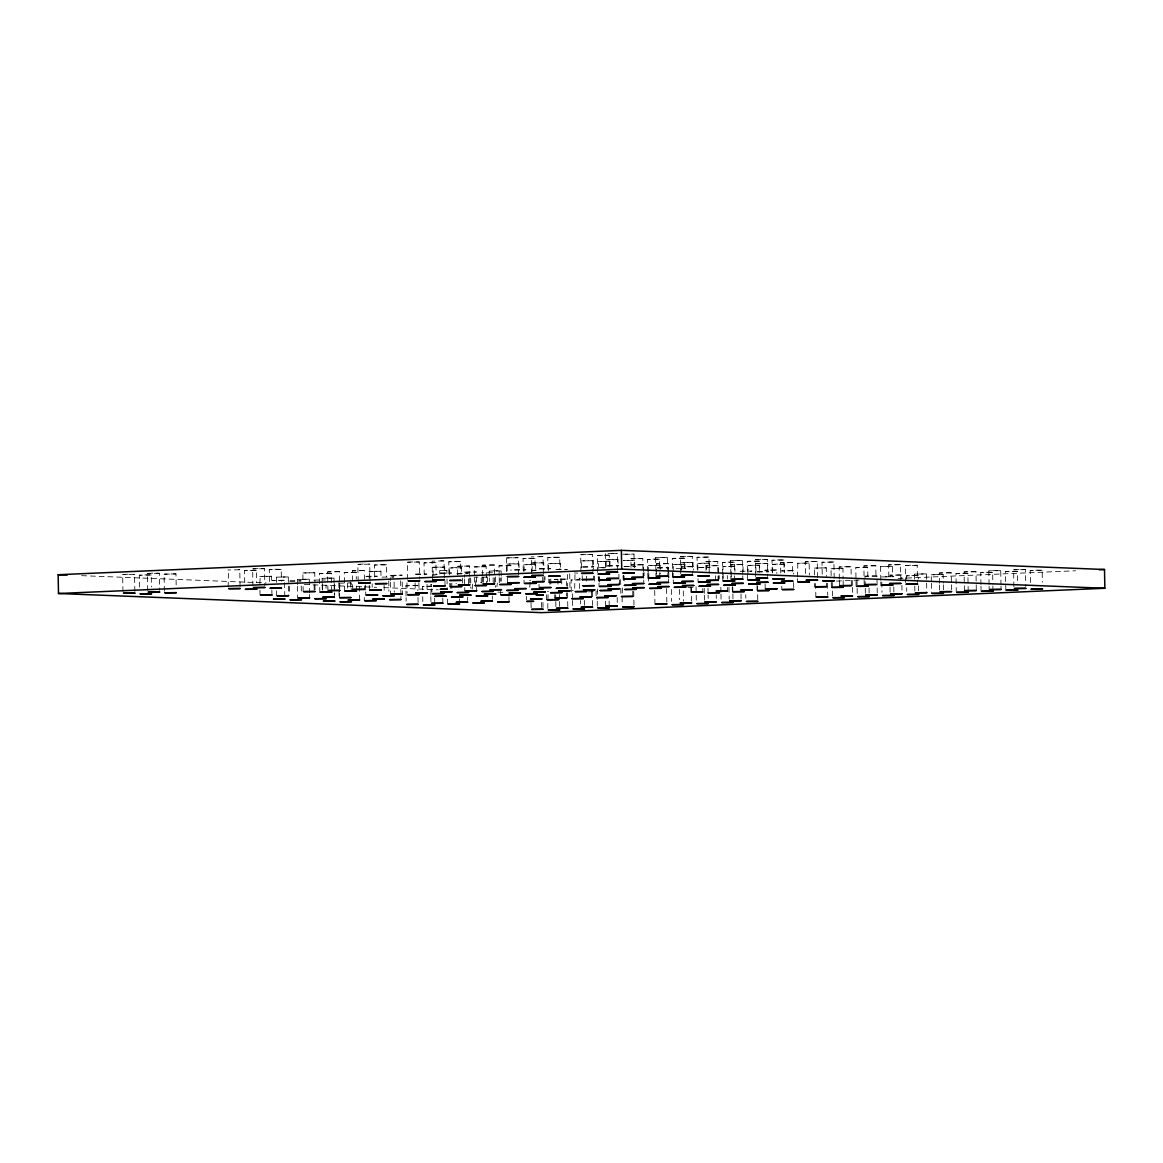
<?xml version="1.0" encoding="UTF-8"?>
<svg xmlns="http://www.w3.org/2000/svg" width="1163" height="1163" viewBox="0 0 1163 1163"><rect width="100%" height="100%" fill="white"/><g stroke="black" fill="none" stroke-linecap="round" stroke-linejoin="round"><path stroke-width="0.75" stroke-dasharray="5 3.75" d="M122.944 591.633L122.653 574.551L128.192 574.217M134.864 591.386L134.559 574.318L122.653 574.551M139.516 587.17L139.313 575.22L144.852 574.871L151.219 574.973L151.423 586.922M147.701 590.557L147.41 573.475L152.949 573.141L159.316 573.243L159.622 590.324M151.219 574.973L139.313 575.22M159.316 573.243L147.41 573.475M164.361 591.211L164.07 574.144L175.976 573.897L176.18 585.861M175.976 573.897L164.07 574.144M228.166 587.082L228.457 569.87M240.072 586.835L239.782 569.754L227.875 570.001M244.739 582.619L244.535 570.655L250.074 570.321L256.442 570.422L256.645 582.372M252.923 586.007L252.633 568.925L258.171 568.591L264.539 568.692L264.83 585.759M256.442 570.422L244.535 570.655M264.539 568.692L252.633 568.925M269.496 581.544L269.293 569.594L274.831 569.245L281.199 569.347L281.402 581.296M281.199 569.347L269.293 569.594M259.829 583.332L260.294 576.368L271.604 576.252L271.706 581.384M271.604 576.252L259.698 576.499M276.445 582.285L276.358 577.153L288.264 576.921L288.598 595.703M302.962 579.799L302.845 572.966L314.751 572.734L314.926 582.983M288.264 576.921L276.358 577.153M314.751 572.734L302.845 572.966M358.146 581.456L357.841 564.375L363.394 564.04M284.499 580.25L272.593 580.497L284.499 580.25L284.804 597.331M319.825 592.418L319.505 573.635L325.044 573.286L331.411 573.388L331.731 592.171M327.922 590.688L327.603 571.905L339.509 571.658L339.683 581.907M297.437 584.553L297.35 579.421L309.256 579.189L309.503 592.839M370.052 581.209L369.747 564.142L357.841 564.375M331.411 573.388L319.505 573.635M339.509 571.658L327.603 571.905M374.719 576.993L374.501 565.029L380.054 564.695L386.407 564.796L386.625 576.746M309.256 579.189L297.35 579.421M344.582 591.342L344.263 572.559L356.169 572.327L356.285 579.145M352.68 589.612L352.36 570.829L364.266 570.597L364.412 579.13M314.01 580.09L325.32 579.974M322.195 583.477L322.107 578.36L327.646 578.011L334.014 578.113L334.101 583.23M386.407 564.796L374.501 565.029M356.169 572.327L344.263 572.559M364.266 570.597L352.36 570.829M407.661 579.305L407.355 562.238L412.909 561.889L419.262 561.991L419.567 579.072M334.014 578.113L322.107 578.36M369.136 578.316L369.601 571.367L380.926 571.251L381.013 576.368M419.262 561.991L407.355 562.238M380.926 571.251L369.02 571.484M424.233 574.842L424.015 562.892L429.569 562.558L435.921 562.659L436.14 574.609M339.378 591.676L339.829 583.012M435.921 562.659L424.015 562.892M444.324 577.996L444.019 560.929L432.113 561.162L432.447 579.944M448.991 573.781L448.773 561.816L454.326 561.482L460.679 561.584L460.897 573.533M382.089 577.139L393.995 576.906L391.379 577.153M390.186 575.409L402.093 575.162L390.186 575.409L390.274 580.526M432.97 575.889L433.406 567.224L444.731 567.108L444.848 573.941M460.679 561.584L448.773 561.816M444.731 567.108L432.81 567.34M449.601 574.842L449.47 568.009L455.024 567.66L461.391 567.762L461.507 574.595M457.728 574.813L457.568 566.279L469.489 566.032L469.663 576.281M439.774 573.97L439.716 570.553L446.854 570.408L446.985 577.241M446.854 570.408L439.716 570.553M461.391 567.762L449.47 568.009M469.489 566.032L457.568 566.279M474.388 575.467L474.228 566.933L486.149 566.701L486.468 585.483M482.514 575.452L482.325 565.203L494.246 564.971L494.566 583.753M518.596 574.784L518.291 557.702L507.388 558.036M523.263 570.568L523.045 558.603L528.598 558.269L534.951 558.371L535.169 570.321M531.447 573.955L531.738 556.757M486.149 566.701L474.228 566.933M494.246 564.971L482.325 565.203M464.459 572.196L476.365 571.949L464.459 572.196L464.546 577.313M406.061 596.023L405.872 585.774L417.779 585.541L417.88 590.659M499.174 576.107L498.985 565.872L510.906 565.625L510.993 570.742M507.213 570.96L507.083 564.128L512.636 563.793L518.989 563.895L519.12 570.728M534.951 558.371L523.045 558.603M543.354 573.708L543.048 556.641L531.142 556.873M548.02 569.492L547.802 557.542L553.355 557.193L559.708 557.295L559.926 569.245M417.779 585.541L405.872 585.774M510.906 565.625L498.985 565.872M518.989 563.895L507.083 564.128M489.303 576.237L489.216 571.12L494.769 570.786L501.122 570.888L501.224 576.005M422.591 589.859L422.532 586.443L431.11 586.065M430.819 594.947L431.226 584.582M523.873 571.629L524.339 564.666L535.663 564.549L535.75 569.681M532 571.6L532.436 562.936L543.746 562.819L543.877 569.652M559.708 557.295L547.802 557.542M492.443 572.734L481.715 572.734M501.122 570.888L489.216 571.12M475.551 585.789L475.987 577.124M580.962 571.803L580.657 554.736L586.21 554.388L592.563 554.489L592.868 571.571M535.663 564.549L523.743 564.796M543.746 562.819L531.84 563.066M455.983 583.506L456.39 583.724M548.631 570.553L548.5 563.721L554.053 563.386L560.421 563.488L560.537 570.321M592.563 554.489L580.657 554.736M597.622 572.472L597.317 555.391L609.223 555.158L609.441 567.108M560.421 563.488L548.5 563.721M472.643 584.175L472.134 589.423M480.741 582.43L481.148 582.663M581.485 567.748L581.355 560.915L593.261 560.682L593.421 569.216M609.223 555.158L597.317 555.391M617.626 570.495L617.32 553.428L608.743 553.792M593.261 560.682L581.355 560.915M497.401 583.099L496.863 586.646M598.145 568.416L598.611 561.453L609.921 561.336L610.023 566.468M606.243 566.672L606.112 559.854L611.665 559.505L618.018 559.607L618.149 566.439M634.228 567.748L633.98 554.082L623.077 554.417M609.921 561.336L598.015 561.584M618.018 559.607L606.112 559.854M529.776 587.257L530.255 580.293M631.029 567.311L630.869 558.778L642.776 558.545L643.11 577.328M574.696 588.333L575.016 572.836M634.809 567.093L634.678 560.275L623.775 560.61M642.776 558.545L630.869 558.778M647.747 571.396L647.529 559.432L653.083 559.098L659.436 559.199L659.654 571.149M655.874 571.367L655.627 557.702L661.18 557.368L667.533 557.47L667.78 571.135M566.323 579.116L554.417 579.348L566.323 579.116L566.439 585.948M659.436 559.199L647.529 559.432M667.533 557.47L655.627 557.702M571.295 591.967L571.077 580.017L579.654 579.639M579.348 588.522L579.77 578.156M672.621 577.153L672.287 558.371L684.193 558.124L684.411 570.074M680.689 573.708L680.384 556.641L685.937 556.292L692.29 556.394L692.596 573.475M643.488 564.724L631.567 564.956L643.488 564.724L643.604 571.556M648.503 580.991L648.227 565.625L660.148 565.378L660.293 573.926M656.514 574.129L656.325 563.895L668.245 563.648L668.478 577.313M684.193 558.124L672.287 558.371M692.29 556.394L680.384 556.641M697.262 569.245L697.044 557.295L708.95 557.062L709.256 574.129M660.148 565.378L648.227 565.625M668.245 563.648L656.325 563.895M547.788 608.467L548.078 591.269M673.115 571.382L673.581 564.418L684.905 564.317L684.992 569.434M681.213 569.652L681.082 562.819L686.635 562.485L693.003 562.587L693.119 569.405M708.95 557.062L697.044 557.295M684.905 564.317L672.984 564.549M693.003 562.587L681.082 562.819M572.4 598.858L572.836 590.193M681.62 570.364L681.547 566.948L687.1 566.599L693.468 566.701L693.526 570.117M697.873 570.306L697.742 563.474L703.295 563.139L709.663 563.241L709.779 570.074M705.999 570.292L705.839 561.744L717.76 561.511L718.08 580.293M693.468 566.701L681.547 566.948M709.663 563.241L697.742 563.474M717.76 561.511L705.839 561.744M597.593 589.118L597.186 599.497M706.377 569.289L706.304 565.872L718.225 565.64L718.371 574.173M722.717 574.362L722.499 562.412L728.053 562.063L734.42 562.165L734.623 574.129M730.844 574.333L730.597 560.682L736.15 560.333L742.503 560.435L742.75 574.1M718.225 565.64L706.304 565.872M734.42 562.165L722.499 562.412M742.503 560.435L730.597 560.682M622.35 588.056L622.06 605.254M723.182 578.491L722.964 566.526L734.885 566.294L734.972 571.411M731.28 576.761L731.062 564.796L742.983 564.564L743.099 571.396M747.591 580.119L747.257 561.336L759.177 561.104L759.381 573.054M755.659 576.688L755.354 559.607L760.907 559.272L767.26 559.374L767.565 576.441M734.885 566.294L722.964 566.526M742.983 564.564L731.062 564.796M759.177 561.104L747.257 561.336M767.26 559.374L755.354 559.607M747.882 573.999L748.318 565.334L759.643 565.218L759.759 572.051M755.979 572.269L755.819 563.735L761.372 563.386L767.74 563.488L767.885 572.022M772.232 572.225L772.014 560.261L777.567 559.926L783.92 560.028L784.138 571.978M759.643 565.218L747.722 565.465M767.74 563.488L755.819 563.735M783.92 560.028L772.014 560.261M740.104 571.309L752.01 571.077L749.379 571.324M772.639 572.923L772.479 564.389L778.032 564.055L784.4 564.157L784.545 572.69M780.766 572.908L780.577 562.659L792.497 562.412L792.701 574.377M784.4 564.157L772.479 564.389M792.497 562.412L780.577 562.659M797.484 576.979L797.833 563.197L809.157 563.081L809.361 575.031M805.552 573.533L805.334 561.584L817.255 561.351L817.545 578.418M776.768 570.001L764.861 570.248L776.768 570.001L776.826 573.417M809.157 563.081L797.236 563.314M817.255 561.351L805.334 561.584M822.212 574.202L821.994 562.252L833.915 562.005L834.205 579.087M793.428 570.67L781.521 570.902L793.428 570.67L793.486 574.086M833.915 562.005L821.994 562.252M814.493 574.929L814.376 568.096L826.282 567.864L826.428 576.397M826.282 567.864L814.376 568.096M831.152 575.598L831.036 568.765L842.942 568.518L843.117 578.767M839.337 578.985L839.134 567.035L844.672 566.686L851.04 566.788L851.243 578.738M842.942 568.518L831.036 568.765M851.04 566.788L839.134 567.035M856.113 586.472L855.794 567.689L867.7 567.457L867.874 577.691M864.211 584.742L863.876 565.959L875.797 565.727L876.001 577.677M867.7 567.457L855.794 567.689M875.797 565.727L863.876 565.959M880.784 580.279L880.551 566.614L892.457 566.381L892.632 576.63L893.62 576.688L881.714 576.935L892.617 576.601M888.852 576.848L888.634 564.884L900.555 564.651L900.845 581.718M892.457 566.381L880.551 566.614M900.555 564.651L888.634 564.884M905.599 582.619L905.294 565.552L910.847 565.203L917.214 565.305L917.505 582.387M865.228 586.515L865.054 576.266L870.593 575.932L876.96 576.034L877.135 586.268M917.214 565.305L905.294 565.552M876.96 576.034L865.054 576.266M901.718 574.958L889.811 575.191L901.718 574.958L901.776 578.374M906.529 579.276L906.471 575.859L912.01 575.511L918.377 575.612L918.436 579.029M914.656 579.247L914.569 574.129L926.475 573.882L926.795 592.665M918.377 575.612L906.471 575.859M926.475 573.882L914.569 574.129M931.345 581.616L931.229 574.784L943.135 574.551L943.28 583.085M939.5 583.303L939.326 573.054L944.865 572.719L951.232 572.821L951.407 583.056M943.135 574.551L931.229 574.784M951.232 572.821L939.326 573.054M956.306 592.505L955.986 573.708L961.525 573.374L967.892 573.475L968.212 592.258M964.403 590.76L964.083 571.978L969.622 571.644L975.99 571.745L976.309 590.528M967.892 573.475L955.986 573.708M975.99 571.745L964.083 571.978M980.947 584.596L980.743 572.647L986.282 572.298L992.65 572.4L992.853 584.364M989.073 584.567L988.841 570.917L994.38 570.568L1000.747 570.67L1000.98 584.335M992.65 572.4L980.743 572.647M1000.747 570.67L988.841 570.917M1005.821 590.353L1005.501 571.571L1017.407 571.338L1017.61 583.288M1013.889 586.922L1013.598 569.841L1019.137 569.507L1025.504 569.608L1025.795 586.675M1017.407 571.338L1005.501 571.571M1025.504 569.608L1013.598 569.841M1030.462 582.459L1030.258 570.495L1035.797 570.161L1042.164 570.263L1042.368 582.212M1042.164 570.263L1030.258 570.495M506.981 557.818L518.291 557.702M622.67 554.199L633.98 554.082M623.368 560.377L634.678 560.275M486.716 577.139L475.405 577.241M588.376 591.836L597.433 591.444M687.987 587.519L693.424 587.286M836.488 581.093L860.039 580.075M898.069 578.433L1075.542 570.757M608.045 553.414L617.32 553.428M604.266 567.428L598.712 567.762L605.08 567.864M536.187 570.364L530.633 570.713L533.962 570.844M437.157 574.653L431.604 575.002L434.933 575.133M676.081 568.416L685.37 568.431L679.817 568.78M580.366 580.017L571.077 580.017M431.822 586.457L422.532 586.443M539.719 556.51L543.048 556.641M440.69 560.784L444.019 560.929M577.764 573.097L574.435 572.966M81.672 575.656L266.24 582.968M304.241 584.466L376.623 587.344M383.863 587.635L438.146 589.786M497.866 592.141L505.105 592.432M579.174 578.273L580.177 578.374M368.744 564.04L369.747 564.142M529.659 580.424L530.662 580.511M572.24 590.324L573.243 590.411M547.482 591.386L548.485 591.487M430.63 584.713L431.633 584.8M238.778 569.666L239.782 569.754M339.233 583.143L351.139 582.896L351.299 591.429M133.556 574.217L134.559 574.318M1001.009 586.036L1001.067 589.452M992.882 586.065L992.969 591.182M989.102 586.283L989.161 589.699M980.976 586.297L981.063 591.429M951.436 584.771L951.552 591.604M943.309 584.785L943.426 591.618M939.53 585.004L939.646 591.836M931.374 583.317L931.548 593.566M918.552 585.861L918.697 594.395M914.772 586.079L914.888 592.912M906.675 587.809L906.733 591.226M901.892 585.207L902.037 593.741M893.795 586.937L893.882 592.054M890.015 587.155L890.131 593.973M881.801 582.052L881.976 592.301M880.813 581.994L880.871 585.411M877.164 587.984L877.28 594.816M869.037 588.013L869.183 596.546M865.257 588.216L865.374 595.049M856.986 579.712L857.276 596.779M852.261 580.511L852.348 585.643M852.377 587.344L852.464 592.461M851.272 580.453L851.36 585.571M843.146 580.482L843.233 585.6M839.366 580.686L839.453 585.818M832.257 582.489L832.374 589.321M832.403 591.022L832.519 597.855M831.269 582.416L831.356 587.548M827.533 583.288L827.736 595.252M826.544 583.23L826.602 586.646M815.626 583.535L815.859 597.201M814.638 583.477L814.696 586.879M797.513 578.68L797.571 582.096M793.631 582.619L793.748 589.452M781.783 586.268L781.841 589.685M765.094 583.899L765.181 589.03M757.52 585.992L757.782 601.358M756.997 585.643L757.084 590.76M745.759 594.773L745.817 598.189M742.779 575.801L742.837 579.218M741.005 593.871L741.093 599.003M734.653 575.83L734.74 580.948M732.763 587.068L732.85 592.185M732.879 593.9L732.966 599.018M732.239 586.704L732.327 591.836M730.873 576.048L730.931 579.465M728.968 587.286L729.186 599.236M727.311 575.569L727.369 578.985M727.515 587.519L727.573 590.935M722.746 576.063L722.834 581.195M720.842 587.3L720.944 592.432M720.973 594.133L721.118 602.681M719.185 575.583L719.243 579M718.4 575.874L718.516 582.707M716.248 594.947L716.306 598.364M715.405 575.801L715.463 579.218M708.005 588.144L708.093 593.261M708.122 594.976L708.18 598.378M704.211 588.347L704.313 593.479M704.342 595.18L704.458 602.012M702.757 588.594L702.815 591.996M698.018 578.854L698.076 582.27M696.056 586.675L696.186 593.493M696.215 595.209L696.361 603.742M691.345 587.475L691.578 601.14M690.822 587.126L690.909 592.243M683.277 590.92L683.451 601.169M679.454 589.423L679.643 599.672M673.144 573.083L673.232 578.215M673.261 579.915L673.319 583.332M671.327 589.452L671.545 601.402M668.798 572.894L668.914 579.726M668.507 579.014L668.565 582.43M667.809 572.836L667.867 576.252M666.588 588.551L666.821 602.216M659.683 572.865L659.77 577.982M655.903 573.068L655.961 576.485M654.696 590.499L654.943 604.164M648.765 573.155L648.852 578.287M647.776 573.097L647.864 578.215M644.011 572.269L644.069 575.67M643.633 573.257L643.721 578.389M643.75 580.09L643.808 583.506M633.733 591.356L633.995 606.723M632.745 591.284L632.832 596.415M624.037 575.947L624.153 582.765M623.63 575.234L623.717 580.352M623.048 575.874L623.106 579.29M620.62 579.581L620.897 594.947M619.37 580.163L619.428 583.579M618.876 574.333L619.05 584.582M617.19 597.52L617.277 602.652M609.121 600.966L609.208 606.083M605.414 553.661L605.719 570.742M605.341 601.184L605.429 606.301M599.279 577.008L599.396 583.841M598.872 576.31L598.96 581.427M598.989 583.128L599.047 586.545M598.291 576.95L598.349 580.366M597.215 601.198L597.331 608.031M596.052 590.891L596.168 597.724M594.526 576.107L594.642 582.939M593.537 576.048L593.595 579.465M592.316 591.763L592.549 605.429M591.327 591.705L591.415 596.823M586.399 576.136L586.515 582.968M584.335 600.326L584.48 608.86M582.212 575.641L582.329 582.474M580.555 600.544L580.613 603.96M572.429 600.559L572.516 605.69M569.71 573.766L569.972 589.132M567.399 574.522L567.602 586.472M567.559 592.839L567.791 606.49M566.57 592.767L566.628 596.183M561.671 578.912L561.787 585.745M560.682 578.854L560.74 582.27M559.461 594.569L559.548 599.686M559.577 601.402L559.723 609.935M557.891 579.13L558.007 585.963M555.667 594.787L555.769 599.904M555.798 601.605L555.914 608.438M554.693 594.715L554.751 598.131M550.826 578.985L550.971 587.519M549.765 579.159L549.881 585.978M548.776 579.087L548.834 582.503M546.566 594.744L546.654 599.861M544.982 576.543L545.04 579.959M543.993 576.485L544.08 581.602M542.67 577.299L542.758 582.43M542.947 602.449L543.034 607.566M541.449 602.405L541.536 607.522M539.007 584.349L539.065 587.766M531.04 602.681L531.157 609.514M526.33 596.357L526.388 599.774M524.019 580.163L524.077 583.579M508.958 596.648L509.045 601.765M507.33 577.793L507.417 582.91M506.385 557.949L506.69 575.031M501.253 577.72L501.311 581.122M500.192 577.88L500.25 581.296M500.424 591.545L500.483 594.962M499.203 577.822L499.32 584.655M495.438 576.979L495.612 587.228M493.127 577.735L493.243 584.567M492.298 595.979L492.356 599.396M489.332 577.953L489.405 581.369M487.312 577.008L487.399 582.125M483.532 577.226L483.677 585.759M482.543 577.153L482.66 583.986M481.206 577.982L481.337 584.8M476.467 577.081L476.612 585.614M476.641 587.33L476.699 590.731M474.417 577.182L474.562 585.716M470.681 578.055L470.855 588.304M469.692 577.996L469.808 584.815M468.369 578.811L468.485 585.643M467.541 597.055L467.599 600.471M464.575 579.029L464.706 585.847M464.735 587.562L464.793 590.978M462.554 578.084L462.641 583.201M459.443 598.785L459.53 603.917M451.796 583.274L451.942 591.807M450.735 583.433L450.851 590.266M449.747 583.375L449.805 586.792M447.537 599.032L447.624 604.149M447.014 578.956L447.188 589.19M444.964 580.773L445.051 585.89M442.783 598.131L442.87 603.248M434.657 598.145L434.744 603.277M431.851 588.652L431.909 592.069M430.848 596.663L430.964 603.495M427.039 584.349L427.184 592.883M422.721 596.677L422.838 603.51M418.884 582.663L419 589.496M417.997 597.491L418.113 604.324M415.104 582.867L415.22 589.699M406.977 582.896L407.152 593.145M406.091 597.724L406.149 601.14M402.224 581.994L402.427 593.959M400.654 580.759L400.901 594.409M400.93 596.125L400.988 599.541M394.097 582.023L394.272 592.272M390.303 582.241L390.521 594.191M388.747 580.991L388.922 591.24M384.081 585.222L384.241 593.755M372.145 583.753L372.204 587.17M369.252 585.149L369.34 590.266M365.589 585.018L365.676 590.135M365.705 591.851L365.764 595.267M364.528 585.963L364.586 589.379M364.266 597.433L364.324 600.849M359.323 586.283L359.571 599.948M356.401 585.978L356.489 591.109M350.732 582.183L350.892 590.731M347.359 583.114L347.504 591.647M339.712 583.608L339.829 590.441M339.407 593.377L339.48 596.793M338.826 582.43L339.073 596.096M334.508 583.942L334.697 594.191M334.13 584.945L334.261 591.778M334.29 593.479L334.348 596.895M326.003 584.974L326.062 588.376M322.602 584.189L322.718 591.008M322.224 585.178L322.311 590.31M314.955 584.684L315.071 591.516M314.097 585.207L314.214 592.04M309.532 594.555L309.591 597.971M303.078 586.632L303.165 591.749M301.246 586.036L301.377 592.868M297.466 586.254L297.684 598.204M289.34 586.283L289.456 593.115M276.605 590.819L276.692 595.936M271.851 589.917L271.938 595.034M259.945 590.15L260.032 595.282M289.849 581.035L301.159 580.919L289.849 581.035M366.025 576.354L377.335 576.237L366.025 576.354M415.54 574.202L426.85 574.1L415.54 574.202M440.297 573.141L451.607 573.025L440.297 573.141M456.957 573.795L468.267 573.679L456.957 573.795M514.569 569.928L525.88 569.812L514.569 569.928M539.327 568.852L550.637 568.736L539.327 568.852M555.987 569.507L567.297 569.405L555.987 569.507M582.648 566.977L593.973 566.861L582.648 566.977M607.406 565.901L618.731 565.799L607.406 565.901M624.066 566.57L635.391 566.454L624.066 566.57M657.386 567.893L668.71 567.777L657.386 567.893M698.803 567.471L710.128 567.37L698.803 567.471M757.346 571.847L768.67 571.731L757.346 571.847"/><path stroke-width="1.5" d="M58.15 574.726L621.376 550.346L1104.516 569.492L1104.85 588.274L541.624 612.654L58.484 593.508L58.15 574.726L67.192 575.074M58.484 593.508L621.711 569.129L1104.85 588.274M1099.093 569.739L1104.516 569.492M621.376 550.346L621.711 569.129M123.569 593.203L134.893 593.101L123.569 593.203M140.229 593.871L151.553 593.755L140.229 593.871M148.326 592.141L159.651 592.025L148.326 592.141M164.986 592.796L176.311 592.679L164.986 592.796M228.791 588.652L240.101 588.551L228.791 588.652M245.451 589.321L256.761 589.205L245.451 589.321M253.549 587.591L264.859 587.475L253.549 587.591M270.209 588.245L281.519 588.129L270.209 588.245M260.628 595.151L271.938 595.034L260.628 595.151M277.288 595.819L288.598 595.703L277.288 595.819M303.761 591.633L315.071 591.516L303.761 591.633M273.509 599.149L284.833 599.047L273.509 599.149M358.771 583.026L370.081 582.925L358.771 583.026M320.421 592.287L331.731 592.171L320.421 592.287M328.518 590.557L339.829 590.441L328.518 590.557M290.168 599.817L301.493 599.701L290.168 599.817M298.266 598.087L309.591 597.971L298.266 598.087M375.431 583.695L386.741 583.579L375.431 583.695M345.178 591.211L356.489 591.109L345.178 591.211M353.276 589.481L364.586 589.379L353.276 589.481M314.926 598.741L326.251 598.625L314.926 598.741M323.023 597.012L334.348 596.895L323.023 597.012M408.286 580.889L419.596 580.773L408.286 580.889M369.936 590.15L381.246 590.034L369.936 590.15M323.488 601.14L334.813 601.024L323.488 601.14M339.683 597.666L351.008 597.564L339.683 597.666M424.946 581.544L436.256 581.442L424.946 581.544M433.043 579.814L444.353 579.712L433.043 579.814M366.36 595.136L377.67 595.02L366.36 595.136M340.148 601.794L351.473 601.678L340.148 601.794M348.246 600.064L359.571 599.948L348.246 600.064M449.703 580.482L461.013 580.366L449.703 580.482M383.02 595.79L394.33 595.689L383.02 595.79M391.117 594.06L402.427 593.959L391.117 594.06M364.906 600.719L376.231 600.617L364.906 600.719M373.003 598.989L384.328 598.872L373.003 598.989M433.741 586.007L445.051 585.89L433.741 586.007M407.777 594.729L419.087 594.613L407.777 594.729M415.874 592.999L427.184 592.883L415.874 592.999M389.663 599.657L400.988 599.541L389.663 599.657M450.401 586.661L461.711 586.559L450.401 586.661M458.498 584.931L469.808 584.815L458.498 584.931M440.399 589.263L447.188 589.19L440.399 589.263M507.315 576.601L518.625 576.499L507.315 576.601M432.534 593.653L443.844 593.537L432.534 593.653M440.632 591.923L451.942 591.807L440.632 591.923M475.158 585.6L486.468 585.483L475.158 585.6M483.256 583.855L494.566 583.753L483.256 583.855M434.904 596.314L446.214 596.197L434.904 596.314M523.975 577.27L535.285 577.153L523.975 577.27M532.072 575.54L543.383 575.423L532.072 575.54M457.292 592.578L468.602 592.476L457.292 592.578M465.389 590.848L476.699 590.731L465.389 590.848M406.803 604.44L418.113 604.324L406.803 604.44M499.916 584.524L511.226 584.408L499.916 584.524M508.013 582.794L519.323 582.678L508.013 582.794M451.564 596.968L462.874 596.866L451.564 596.968M459.661 595.238L470.971 595.122L459.661 595.238M548.732 576.194L560.043 576.078L548.732 576.194M482.049 591.516L493.359 591.4L482.049 591.516M490.146 589.772L501.457 589.67L490.146 589.772M423.463 605.094L434.773 604.978L423.463 605.094M431.56 603.364L442.87 603.248L431.56 603.364M524.673 583.448L535.983 583.332L524.673 583.448M532.77 581.718L544.08 581.602L532.77 581.718M476.321 595.907L487.631 595.79L476.321 595.907M484.419 594.177L495.729 594.06L484.419 594.177M581.587 573.388L592.897 573.286L581.587 573.388M506.806 590.441L518.116 590.324L506.806 590.441M514.904 588.711L526.214 588.594L514.904 588.711M448.22 604.019L459.53 603.917L448.22 604.019M456.318 602.289L467.628 602.187L456.318 602.289M549.43 582.372L560.74 582.27L549.43 582.372M501.079 594.831L512.389 594.715L501.079 594.831M509.176 593.101L520.486 592.985L509.176 593.101M598.247 574.057L609.557 573.941L598.247 574.057M606.345 572.327L617.655 572.211L606.345 572.327M531.564 589.365L542.874 589.248L531.564 589.365M539.661 587.635L550.971 587.519L539.661 587.635M472.978 602.957L484.288 602.841L472.978 602.957M481.075 601.227L492.385 601.111L481.075 601.227M582.285 579.581L593.595 579.465L582.285 579.581M525.836 593.755L537.146 593.653L525.836 593.755M533.933 592.025L545.243 591.909L533.933 592.025M623.005 572.981L634.315 572.865L623.005 572.981M556.321 588.304L567.631 588.187L556.321 588.304M497.735 601.882L509.045 601.765L497.735 601.882M598.945 580.235L610.255 580.119L598.945 580.235M607.042 578.505L618.353 578.389L607.042 578.505M536.419 595.122L543.223 595.049L536.419 595.122M550.593 592.694L561.903 592.578L550.593 592.694M558.691 590.949L570.001 590.848L558.691 590.949M582.983 585.759L594.293 585.643L582.983 585.759M530.575 599.076L541.9 598.96L530.575 599.076M623.702 579.159L635.013 579.058L623.702 579.159M631.8 577.43L643.11 577.328L631.8 577.43M526.766 601.416L533.555 601.344L526.766 601.416M575.351 591.618L586.661 591.502L575.351 591.618M583.448 589.888L594.758 589.772L583.448 589.888M599.643 586.428L610.953 586.312L599.643 586.428M607.74 584.684L619.05 584.582L607.74 584.684M547.25 599.745L558.56 599.628L547.25 599.745M555.332 598L566.657 597.898L555.332 598M648.46 578.098L659.77 577.982L648.46 578.098M656.557 576.368L667.867 576.252L656.557 576.368M600.108 590.542L611.418 590.426L600.108 590.542M608.205 588.812L619.516 588.696L608.205 588.812M624.4 585.352L635.71 585.236L624.4 585.352M632.498 583.622L643.808 583.506L632.498 583.622M572.007 598.669L583.317 598.552L572.007 598.669M580.09 596.939L591.415 596.823L580.09 596.939M673.217 577.022L684.527 576.906L673.217 577.022M681.314 575.292L692.625 575.176L681.314 575.292M531.753 609.383L543.063 609.281L531.753 609.383M624.865 589.481L636.176 589.365L624.865 589.481M632.963 587.737L644.273 587.635L632.963 587.737M649.158 584.277L660.468 584.16L649.158 584.277M657.255 582.547L668.565 582.43L657.255 582.547M596.75 597.593L608.075 597.477L596.75 597.593M604.847 595.863L616.172 595.747L604.847 595.863M697.974 575.947L709.285 575.845L697.974 575.947M548.413 610.052L559.723 609.935L548.413 610.052M556.51 608.322L567.82 608.205L556.51 608.322M649.623 588.405L660.933 588.289L649.623 588.405M657.72 586.675L669.03 586.559L657.72 586.675M673.915 583.201L685.225 583.099L673.915 583.201M682.012 581.471L693.322 581.369L682.012 581.471M621.507 596.532L632.832 596.415L621.507 596.532M573.17 608.976L584.48 608.86L573.17 608.976M581.267 607.246L592.578 607.13L581.267 607.246M674.38 587.33L685.69 587.213L674.38 587.33M682.477 585.6L693.788 585.483L682.477 585.6M698.672 582.14L709.982 582.023L698.672 582.14M706.77 580.41L718.08 580.293L706.77 580.41M597.927 607.9L609.238 607.798L597.927 607.9M606.025 606.17L617.335 606.054L606.025 606.17M699.137 586.254L710.448 586.152L699.137 586.254M707.235 584.524L718.545 584.422L707.235 584.524M723.43 581.064L734.74 580.948L723.43 581.064M731.527 579.334L742.837 579.218L731.527 579.334M622.685 606.839L633.995 606.723L622.685 606.839M691.505 592.112L702.815 591.996L691.505 592.112M723.895 585.193L735.205 585.076L723.895 585.193M731.992 583.463L743.302 583.346L731.992 583.463M748.187 579.988L759.497 579.886L748.187 579.988M756.284 578.258L767.595 578.156L756.284 578.258M655.539 604.033L666.85 603.917L655.539 604.033M708.165 592.781L719.475 592.665L708.165 592.781M716.263 591.037L727.573 590.935L716.263 591.037M748.652 584.117L759.962 584L748.652 584.117M756.75 582.387L768.06 582.27L756.75 582.387M772.944 578.927L784.255 578.811L772.944 578.927M672.199 604.687L683.51 604.586L672.199 604.687M680.297 602.957L691.607 602.841L680.297 602.957M732.923 591.705L744.233 591.589L732.923 591.705M741.02 589.975L752.33 589.859L741.02 589.975M773.41 583.041L784.72 582.939L773.41 583.041M781.507 581.311L792.817 581.209L781.507 581.311M696.957 603.626L708.267 603.51L696.957 603.626M705.054 601.882L716.364 601.78L705.054 601.882M757.68 590.63L768.99 590.528L757.68 590.63M765.777 588.9L777.088 588.783L765.777 588.9M798.167 581.98L809.477 581.863L798.167 581.98M806.264 580.25L817.574 580.133L806.264 580.25M721.714 602.55L733.024 602.434L721.714 602.55M729.812 600.82L741.122 600.704L729.812 600.82M782.437 589.568L793.748 589.452L782.437 589.568M822.924 580.904L834.234 580.788L822.924 580.904M746.472 601.475L757.782 601.358L746.472 601.475M815.292 586.763L826.602 586.646L815.292 586.763M831.952 587.417L843.262 587.3L831.952 587.417M840.049 585.687L851.36 585.571L840.049 585.687M856.709 586.341L868.02 586.239L856.709 586.341M864.807 584.611L876.117 584.509L864.807 584.611M816.455 597.07L827.765 596.953L816.455 597.07M881.467 585.28L892.777 585.163L881.467 585.28M889.564 583.55L900.874 583.433L889.564 583.55M833.115 597.724L844.425 597.622L833.115 597.724M841.212 595.994L852.523 595.878L841.212 595.994M906.224 584.204L917.534 584.088L906.224 584.204M857.872 596.663L869.183 596.546L857.872 596.663M865.97 594.918L877.28 594.816L865.97 594.918M882.63 595.587L893.94 595.471L882.63 595.587M890.727 593.857L902.037 593.741L890.727 593.857M907.387 594.511L918.697 594.395L907.387 594.511M915.485 592.781L926.795 592.665L915.485 592.781M932.145 593.435L943.455 593.334L932.145 593.435M940.242 591.705L951.552 591.604L940.242 591.705M956.902 592.374L968.212 592.258L956.902 592.374M964.999 590.644L976.309 590.528L964.999 590.644M981.659 591.298L992.969 591.182L981.659 591.298M989.757 589.568L1001.067 589.452L989.757 589.568M1006.417 590.223L1017.727 590.121L1006.417 590.223M1014.514 588.493L1025.824 588.391L1014.514 588.493M1031.174 589.161L1042.484 589.045L1031.174 589.161"/></g></svg>
